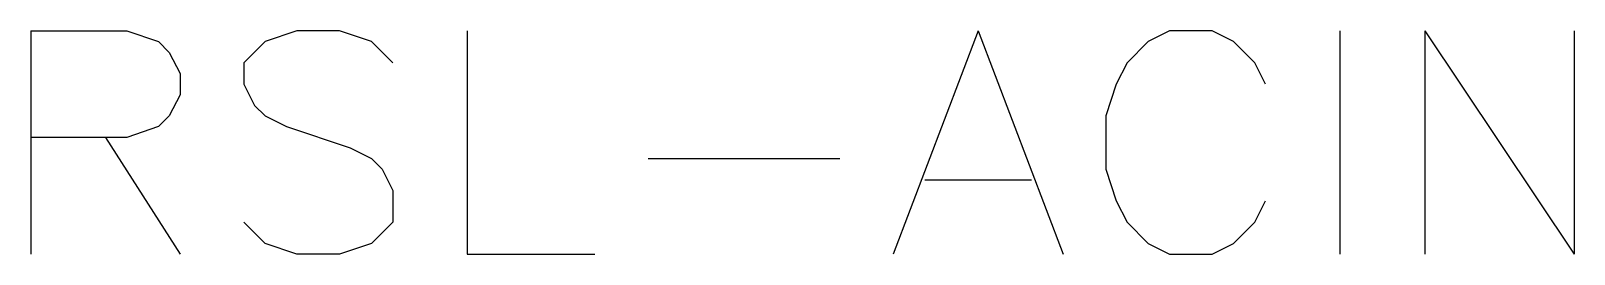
# Model space of a CAD drawing. Header units: millimetres. Extents: x 97.1 to 174.4, y 213.6 to 224.9.
import ezdxf

# ---------------------------------------------------------------- set-up
doc = ezdxf.new("R2010")
doc.units = ezdxf.units.MM
doc.layers.add('Layer_1', color=7, linetype='CONTINUOUS')

msp = doc.modelspace()

# ---------------------------------------------------------------- linework, layer by layer
at = {"layer": 'Layer_1', "color": 7}
for points in [[(97.052869, 224.853179), (97.052869, 213.643312)], [(97.052869, 224.853179), (101.861936, 224.853179), (103.453669, 224.311312), (103.995536, 223.769446), (104.537403, 222.719579), (104.537403, 221.635846), (103.995536, 220.585979), (103.453669, 220.044112), (101.861936, 219.502246), (97.052869, 219.502246)], [(115.205402, 223.244512), (114.138602, 224.311312), (112.529936, 224.853179), (110.396336, 224.853179), (108.804602, 224.311312), (107.737802, 223.244512), (107.737802, 222.177712), (108.262736, 221.110912), (108.804602, 220.585979), (109.871402, 220.044112), (113.071802, 218.977312), (114.138602, 218.452379), (114.663536, 217.910512), (115.205402, 216.843712), (115.205402, 215.243512), (114.138602, 214.176712), (112.529936, 213.643312), (110.396336, 213.643312), (108.804602, 214.176712), (107.737802, 215.243512)], [(118.930736, 224.853179), (118.930736, 213.643312), (125.331536, 213.643312)], [(144.550869, 224.853179), (140.283669, 213.643312)], [(144.550869, 224.853179), (148.818068, 213.643312)], [(158.961135, 222.177712), (158.419268, 223.244512), (157.352468, 224.311312), (156.285668, 224.853179), (154.152068, 224.853179), (153.085268, 224.311312), (152.018468, 223.244512), (151.476602, 222.177712), (150.951668, 220.585979), (150.951668, 217.910512), (151.476602, 216.318779), (152.018468, 215.243512), (153.085268, 214.176712), (154.152068, 213.643312), (156.285668, 213.643312), (157.352468, 214.176712), (158.419268, 215.243512), (158.961135, 216.318779)], [(162.686468, 224.853179), (162.686468, 213.643312)], [(166.953668, 224.853179), (166.953668, 213.643312)], [(166.953668, 224.853179), (174.438201, 213.643312)], [(174.438201, 224.853179), (174.438201, 213.643312)], [(100.795136, 219.502246), (104.537403, 213.643312)], [(128.007002, 218.452379), (137.625135, 218.452379)], [(141.875402, 217.368646), (147.226335, 217.368646)]]:
    msp.add_lwpolyline(points, dxfattribs=at)

doc.saveas('drawing.dxf')
